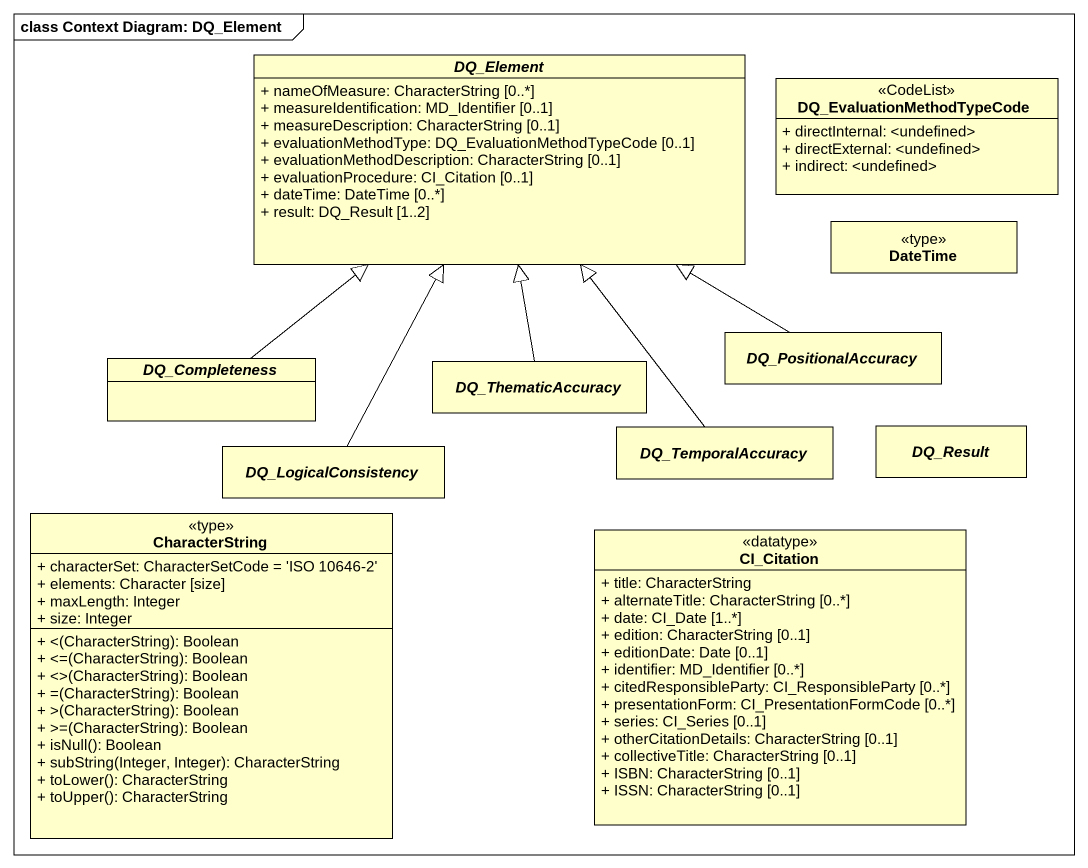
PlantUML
@startuml
mainframe class Context Diagram: DQ_Element
hide circle
hide empty members
skinparam classAttributeIconSize 0
abstract class DQ_Element {
  + nameOfMeasure: CharacterString [0..*]
  + measureIdentification: MD_Identifier [0..1]
  + measureDescription: CharacterString [0..1]
  + evaluationMethodType: DQ_EvaluationMethodTypeCode [0..1]
  + evaluationMethodDescription: CharacterString [0..1]
  + evaluationProcedure: CI_Citation [0..1]
  + dateTime: DateTime [0..*]
  + result: DQ_Result [1..2]
}
class DQ_EvaluationMethodTypeCode <<CodeList>> {
  + directInternal: <undefined>
  + directExternal: <undefined>
  + indirect: <undefined>
}
class DateTime <<type>>
abstract class DQ_PositionalAccuracy
abstract class DQ_Completeness
abstract class DQ_ThematicAccuracy
abstract class DQ_LogicalConsistency
abstract class DQ_TemporalAccuracy
abstract class DQ_Result
class CharacterString <<type>> {
  + characterSet: CharacterSetCode = 'ISO 10646-2'
  + elements: Character [size]
  + maxLength: Integer
  + size: Integer
  + <(CharacterString): Boolean
  + <=(CharacterString): Boolean
  + <>(CharacterString): Boolean
  + =(CharacterString): Boolean
  + >(CharacterString): Boolean
  + >=(CharacterString): Boolean
  + isNull(): Boolean
  + subString(Integer, Integer): CharacterString
  + toLower(): CharacterString
  + toUpper(): CharacterString
}
class CI_Citation <<datatype>> {
  + title: CharacterString
  + alternateTitle: CharacterString [0..*]
  + date: CI_Date [1..*]
  + edition: CharacterString [0..1]
  + editionDate: Date [0..1]
  + identifier: MD_Identifier [0..*]
  + citedResponsibleParty: CI_ResponsibleParty [0..*]
  + presentationForm: CI_PresentationFormCode [0..*]
  + series: CI_Series [0..1]
  + otherCitationDetails: CharacterString [0..1]
  + collectiveTitle: CharacterString [0..1]
  + ISBN: CharacterString [0..1]
  + ISSN: CharacterString [0..1]
}
DQ_PositionalAccuracy -left-|> DQ_Element
DQ_Completeness -up-|> DQ_Element
DQ_ThematicAccuracy -up-|> DQ_Element
DQ_LogicalConsistency -up-|> DQ_Element
DQ_TemporalAccuracy -up-|> DQ_Element
@enduml
